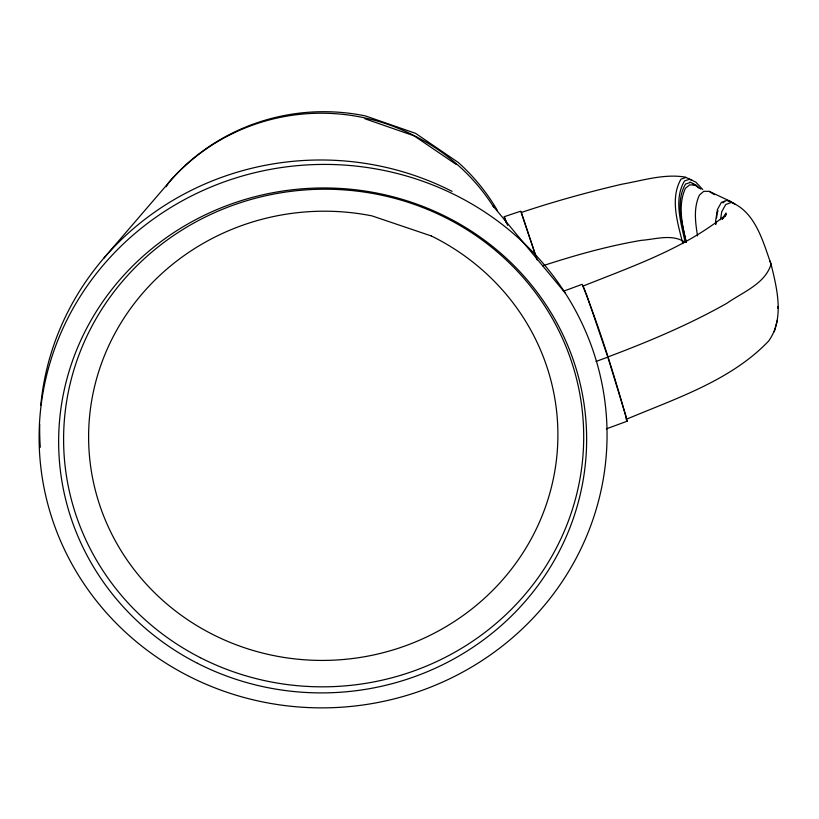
<?xml version="1.0" encoding="UTF-8"?>
<svg xmlns="http://www.w3.org/2000/svg" width="819" height="819" viewBox="0 0 819 819"><rect width="100%" height="100%" fill="white"/><g stroke="black" fill="none" stroke-linecap="round" stroke-linejoin="round"><path stroke-width="1.23" d="M626.074 416.881L626.32 419.287C675.614 398.505 730.896 380.64 768.642 341.032C784.622 318.704 777.057 288.728 771.058 264.168C763.032 241.8 755.62 212.377 731.439 202.406L725.736 204.515L721.774 211.65L720.464 219.727M715.857 223.884L716.144 221.458M716.584 217.823L717.024 214.179M774.324 331.777L777.426 320.014M724.856 216.646L726.054 213.042L722.133 219.287L726.248 214.537C684.704 248.556 632.309 266.329 583.036 286.087L585.739 292.383M717.168 212.971L718.038 210.77M166.083 186.793L169.093 182.146A202.18 197.461 1.2 0 1 365.499 115.94L415.561 133.343L458.271 162.469A202.273 197.563 1.7 0 1 497.235 210.227M103.767 258.241L168.796 182.596A199.437 194.799 1.7 0 1 412.766 134.889L456.378 164.588M722.952 202.907L724.774 201.331M625.859 415.898L607.78 356.982C648.566 341.677 688.902 324.733 726.883 303.286C742.383 292.301 765.243 283.886 771.058 264.168L769.911 260.995M563.318 291.288L582.207 284.295C599.846 328.767 614.281 375.02 627.18 421.201L606.336 428.869M596.048 361.445L607.872 357.094M505.241 220.567L504.269 216.697L520.628 211.21L521.089 211.701L537.11 259.92M690.427 182.422L685.554 184.05C675.143 201.576 682.288 223.567 686.168 242.107M542.721 265.806C574.999 255.272 607.8 246.028 641.308 240.346C655.517 239.343 672.45 233.446 685.175 242.434C681.06 222.799 673.484 199.508 684.52 180.938L689.67 179.218L695.915 182.166L702.733 189.537M735.237 204.392L730.548 201.433L709.254 191.39L703.787 191.288L699.477 195.014C693.365 207.75 695.372 222.471 697.553 235.923M728.234 201.392L730.548 201.433M685.759 177.18C664.373 173.474 642.925 180.508 622.01 184.183C588.011 192.127 554.309 201.433 521.191 212.51L536.046 256.644M364.936 118.765L415.274 136.241A199.406 194.738 1.2 0 1 494.011 207.617M733.937 203.347L727.026 200.307L721.375 202.406L717.464 209.459L715.622 220.864L715.704 224.57M692.25 180.385L686.056 177.467L680.958 179.177C669.758 198.771 677.763 223.239 682.851 243.652M689.731 182.023L696.314 185.207L698.73 187.807M709.254 191.39L714.455 194.666M700.808 189.056L694.881 185.114L689.639 184.859L685.442 188.288C677.569 205.262 682.207 224.877 686.24 242.291M692.649 183.395L694.246 185.125M504.269 216.697L507.606 225.358M492.659 205.508L565.11 292.874M626.3 419.983L627.18 421.201M586.158 293.519L607.78 356.982M506.439 222.389L505.2 219.605L505.804 222.041M777.927 306.511L778.05 308.384M40.295 447.266A280.037 268.212 -2.6 0 1 39.711 424.355M40.796 405.21A280.037 268.212 -2.6 0 1 452.068 191.37M431.357 235.974L371.918 215.868A234.674 224.58 -3.1 0 0 94.502 486.885A234.674 224.58 -3.1 0 0 466.81 612.827A234.674 224.58 -3.1 0 0 431.357 235.974M200.348 657.677A260.094 248.781 -3.2 0 0 583.589 429.412A260.094 248.781 -3.2 0 0 186.988 226.986A260.094 248.781 -3.2 0 0 200.348 657.677M187.551 675.542A284.009 271.693 -3.1 0 0 606.961 427.743A284.009 271.693 -3.1 0 0 174.734 205.119A284.009 271.693 -3.1 0 0 187.551 675.542M197.379 663.247A264.025 252.426 -3.1 0 0 586.527 431.818A264.025 252.426 -3.1 0 0 184.019 226.218A264.025 252.426 -3.1 0 0 197.379 663.247"/></g></svg>
